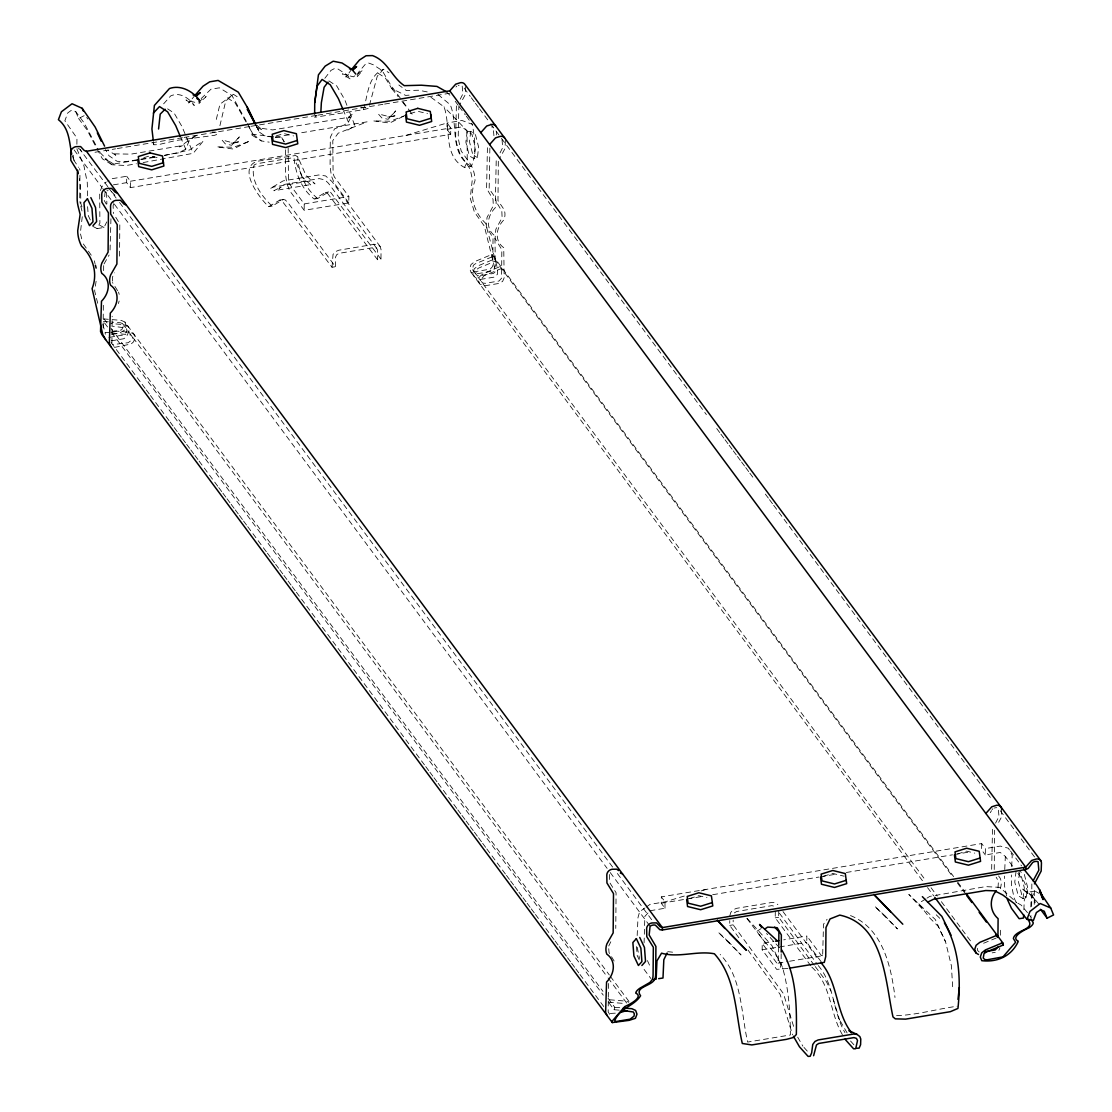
<?xml version="1.0" encoding="UTF-8"?>
<svg xmlns="http://www.w3.org/2000/svg" width="1112" height="1112" viewBox="0 0 1112 1112"><rect width="100%" height="100%" fill="white"/><g stroke="black" fill="none" stroke-linecap="round" stroke-linejoin="round"><path stroke-width="0.75" stroke-dasharray="5 3.75" d="M73.225 158.696L73.253 155.291M76.895 144.226L76.95 138.096L64.857 120.763L67.846 112.854L71.585 110.157L75.699 111.547L84.248 123.071L97.995 149.161M79.939 175.349L79.744 197.908A10.939 3.28 80.6 0 0 80.189 203.371M103.138 327.804L103.36 302.686M103.638 270.619L103.68 265.198M110.95 218.758L109.949 253.564M111.923 343.038L112.159 316.239M112.465 281.141L112.493 277.069L114.536 272.857M119.54 256.135L119.818 223.846L114.244 214.783M406.005 135.4L447.052 122.959L450.749 127.949L450.694 134.344L130.354 187.636L126.657 182.646L126.712 176.252L111.798 178.74L107.669 181.2M130.354 187.636L130.41 181.242L126.712 176.252M285.645 149.814L285.436 173.736L286.743 183.23L289.662 190.75L304.174 210.307L348.793 202.884L348.848 196.49L334.351 176.919L333.1 173.708L332.794 140.585L338.201 133.176L367.113 121.834L299.309 133.106M288.161 148.021L288.467 181.131L289.718 184.356L304.229 203.913L304.174 210.307M332.029 267.283L333.058 254.342L335.588 251.576L338.84 250.2L374.438 244.279L377.663 244.584L380.165 246.503L381.055 249.547L380.971 259.138L377.538 259.708L327.178 192.849L325.232 192.543L314.279 199.076C301.491 189.221 295.653 173.569 294.055 158.307L291.844 157.904L256.636 163.77L254.148 164.951C249.88 180.088 261.417 196.254 272.19 206.081L283.157 199.548L285.103 199.854L287.674 202.287L335.463 266.699L332.029 267.283L281.67 200.424L279.724 200.118L268.756 206.651C260.347 199.215 236.995 168.843 256.858 161.309L295.584 155.499L297.794 156.917L306.008 175.335L314.988 183.897L312.138 181.617L308.775 181.186L273.177 187.108L270.063 188.623L283.129 180.895L318.727 174.973L325.621 175.932L332.001 181.576L380.165 246.503M335.463 266.699L335.546 257.122L336.644 254.745L339.007 253.341L374.216 247.489L376.551 248.115L377.621 250.117L377.538 259.708M450.694 134.344L446.996 129.353L447.052 122.959L461.98 120.485L472.336 124.349C474.629 137.735 477.062 153.664 471.335 166.341L464.468 167.495C442.256 155.305 451.361 126.796 444.035 106.863L431.247 97.495L428.231 96.841M493.923 135.692L493.158 127.199A6.186 5.101 -36.6 0 0 491.421 126.907M498.329 161.282L497.981 200.605L504.07 209.529A17.292 14.247 -36.6 0 1 503.986 219.745A21.517 17.709 -36.6 0 0 503.736 247.67L504.167 277.778L502.624 281.419L498.968 283.435L485.235 285.714L479.897 284.213L478.424 280.544L479.856 276.374L483.567 273.441L500.831 266.282L501.484 268.478L484.22 275.651L481.065 279.404L481.357 281.6L482.928 283.06L485.263 283.31L498.996 281.03L501.582 278.209L501.832 249.727L495.076 238.524L495.841 229.294L502.11 217.66L501.832 211.099L495.41 200.382L496.23 159.6M608.431 983.481L608.181 1011.948L610.877 1016.159M608.737 948.703L609.042 952.553L615.464 963.27M609.376 874.491L609.654 882.455L616.076 892.755L615.77 928.451M650.047 910.742L664.976 908.254L661.279 903.264L661.334 896.87L981.674 843.577L985.371 848.567L985.315 854.961L1000.244 852.473L1005.345 856.421L1013.393 867.263M664.976 908.254L665.032 901.86L661.334 896.87M738.868 937.75L729.722 925.42L729.764 920.625M793.593 1026.348L783.487 993.711L733.155 924.85L733.197 920.055M787.921 968.427L776.676 969.372L762.165 949.815L762.22 943.421L773.799 941.503M810.815 965.8L775.231 917.845L775.3 909.852M814.248 965.23L778.664 917.275L778.734 909.282M778.747 947.007L778.011 963.159L776.732 962.978L762.22 943.421M781.18 953.748L781.097 964.007L779.665 969.803M821.309 961.949L806.798 942.392L806.853 935.998L783.71 939.848M981.674 843.577L981.618 849.971L985.315 854.961M991.668 869.306L992.502 828.509M994.239 869.514L994.587 830.205M1000.522 935.234L1000.578 928.687M1031.658 906.461L1031.853 883.901M1034.243 904.403L1034.396 887.306M465.525 86.625L465.247 94.742L459.687 104.848M496.327 134.941L496.438 131.689M505.362 140.32L505.084 148.438L499.524 158.543M1001.62 809.23L1001.356 817.362L997.478 824.492M637.176 935.539L637.996 917.525L639.65 911.673L644.877 908.004M1004.748 869.514L1005.345 856.421M1011.684 866.734L1012.212 855.267L1008.473 848.261L1000.3 846.079L985.371 848.567M1023.86 909.741L1024.305 899.761L1027.877 892.227L1024.458 882.177L1017.424 872.684M1030.796 906.933L1031.171 898.621L1034.938 891.059L1038.844 893.311M467.165 131.397L465.872 142.211L469.347 155.861L474.115 158.696L477.409 157.57L478.647 147.187L475.31 134.093L470.737 131.383L467.165 131.397L471.933 134.218L475.408 147.868L474.115 158.696M470.737 131.383L469.5 141.752L472.836 154.846L477.409 157.57M1016.062 871.266L1014.769 882.08L1018.258 895.744L1023.026 898.566L1026.32 897.44L1027.557 887.056L1024.221 873.962L1019.648 871.252M1019.468 872.739L1018.411 881.635L1021.747 894.729L1026.32 897.44M1023.026 898.566L1024.319 887.751L1020.83 874.088L1018.453 872.684M80.662 230.379L82.552 214.31M96.105 281.239L94.645 290.941L98.37 305.925M219.912 125.698L225.736 101.053L233.395 94.284L238.816 97.8M216.298 119.415L219.954 104.208L233.395 94.284M789.589 961.241L822.644 955.736L823.519 924.211L827.119 919.263M369.434 105.251L377.288 76.186L383.529 69.236L388.978 72.766M316.503 115.3L314.613 117.288L363.332 109.699C368.1 95.562 367.474 75.852 383.529 69.236M107.53 326.956L103.388 321.368L104.069 318.949L121.264 320.381L124.947 322.077L609.32 974.974M118.428 303.576L119.137 301.06M456.393 105.904L455.67 135.372A10.939 3.28 80.6 0 0 456.698 143.615L460.007 154.04L470.181 169.135L472.336 179.254L470.265 198.284L474.379 212.003L484.318 226.111L495.048 269.396L494.937 272.092L493.38 273.469L479.647 275.748L477.312 275.498L475.741 274.038L476.52 269.618L478.605 268.075L495.869 260.917L495.229 258.707L477.965 265.879L474.24 268.812L472.808 272.982L474.282 276.638L477.34 278.931L480.551 279.404L494.284 277.11L497.398 274.372L497.62 268.965L485.541 223.137A39.295 36.265 39.4 0 1 475.019 180.7A33.958 31.331 39.4 0 0 471.154 165.174L461.23 151.065L459.27 143.184A10.939 3.28 80.6 0 1 458.255 134.941L458.839 106.335M487.417 147.729L486.597 188.512L493.019 199.229L493.311 205.79L487.042 217.424L486.264 226.639L493.033 237.857L492.783 266.338L490.183 269.16L476.45 271.439L474.115 271.189L472.544 269.729L473.323 265.309L475.408 263.766L492.672 256.608L953.234 877.41M489.864 148.16L489.169 188.734L495.257 197.658A17.292 14.247 -36.6 0 1 495.174 207.875A21.517 17.709 -36.6 0 0 494.923 235.786L495.354 265.907L493.811 269.549L490.156 271.55L476.422 273.844L471.085 272.329L469.625 268.673L471.043 264.503L474.768 261.57L492.032 254.398L953.623 876.603M608.764 945.992L610.808 941.767M619.231 1010.155L614.074 1009.724L608.459 1002.162L609.154 999.73L626.334 1001.161L628.794 1002.301M614.074 1009.724L614.755 1007.291L607.082 996.95M729.806 915.829L730.751 912.479L733.294 909.713L736.533 908.337L772.131 902.416L775.37 902.722L777.858 904.64M998.02 887.835L998.423 881.163L996.171 877.201M164.826 155.152L178.295 152.914L185.746 149.216L189.096 141.016L197.283 134.427L179.518 146.895L183.021 145.464L130.827 154.151L113.076 153.831L115.773 155.194L107.836 150.217M998.882 950.329L999.91 947.91M105.153 191.75L104.25 200.521L106.293 204.163M113.966 203.621L113.118 205.567L113.396 213.532M200.049 101.095L198.951 103.597L206.165 96.549L197.046 102.916L185.954 99.969L194.35 105.431C189.068 98.134 179.963 91.657 170.692 95.91L161.254 106.488M348.793 202.884L334.295 183.313L331.376 175.793L330.069 166.314L330.32 137.262L334.545 128.853L344.22 125.017L348.417 122.167L352.309 114.175L346.374 118.762L350.391 117.024L272.718 129.923L257.72 127.81L262.599 130.076L256.608 125.03M92.824 226.361L97.119 228.599L99.899 223.053L99.677 191.931L103.555 183.647L106.293 182.02M97.119 228.599L103.986 227.46L106.766 221.9M464.468 167.495L467.248 161.935L467.026 130.813L444.035 106.863M104.041 263.947L109.115 255.051M460.229 99.176L462.898 93.881L462.133 85.388A6.186 5.101 -36.6 0 0 458.227 85.443M500.066 152.858L502.721 147.562L501.971 139.069M990.319 812.705L991.487 810.648M995.56 823.13L998.993 816.486L998.242 807.993A6.186 5.101 -36.6 0 0 994.323 808.049M351.948 68.958L345.901 77.062L350.655 72.391M324.815 78.313L330.987 70.376L334.406 68.61L338.09 69.069L347.264 75.032L350.753 79.355L342.287 73.865L353.407 76.825L362.526 70.459L356.41 77.687L358.203 72.641L365.056 64.579L368.392 62.953L373.159 64.704L382.139 70.542L390.868 85.304L402.071 100.511M143.128 162.56L193.224 153.317L203.176 141.113L189.207 150.092L164.284 155.569M195.323 94.965L188.665 102.985L193.808 98.384M455.976 87.014L456.796 86.111M992.085 809.619L992.891 808.73M647.976 912.994L644.863 916.385L644.084 942.823M201.161 98.593L210.974 89.21L219.384 87.82L231.963 95.549L246.753 122.125M380.971 259.138L330.611 192.279L328.665 191.973L317.712 198.506L314.279 199.076M646.183 907.086L650.103 904.348L665.032 901.86L684.742 895.897M347.82 130.132L354.867 125.531L348.959 110.477M761.164 928.548L756.938 931.3C765.153 944.491 778.442 953.526 782.945 968.983C788.881 990.444 790.229 1012.782 790.382 1034.966L747.653 1042.069C740.87 1012.643 742.302 977.545 720.201 954.457M925.573 899.024L918.582 903.417L929.952 918.178L937.861 925.976L945.547 941.767L951.399 965.786L952.72 987.901M926.977 898.148L929.771 896.397L985.649 886.611L999.799 887.348L1016.632 902.471M734.351 912.896L736.7 911.492L771.909 905.627L774.258 906.252M75.699 111.547L78.563 118.484L85.04 115.245L87.862 119.053M403.42 116.301L389.645 123.043L373.118 120.847L390.229 121.236L404.949 115.551M983.62 943.254L996.171 938.055M143.823 157.709L149.898 155.805L159.697 158.21M276.193 135.914L283.796 133.537L293.596 135.942M410.092 113.632L417.681 111.256L427.494 113.66M689.69 898.538L698.809 895.674L706.968 897.69M823.589 876.256L832.693 873.406L844.133 876.214M957.474 853.988L966.592 851.125L974.765 853.14M701.158 890.92L706.092 889.433M363.332 109.699L368.67 108.295L359.162 106.849M154.346 157.39L112.896 164.117L114.272 164.381L105.126 158.821L112.048 164.784L126.198 165.521L136.359 163.742M94.993 152.261L115.565 148.841M117.274 148.549L124.127 147.409M125.837 147.131L182.396 137.721M184.105 137.429L190.958 136.289M192.682 136.011L249.227 126.601M250.951 126.309L257.803 125.169M259.513 124.891L316.072 115.481M317.782 115.189L324.635 114.049M326.358 113.771L382.903 104.361M384.613 104.069L391.48 102.929M393.189 102.651L449.748 93.241M154.721 156.834L126.101 161.601L117.107 161.309L109.004 155.777L105.543 149.578M275.415 137.082L289.134 134.788M130.41 181.242L450.749 127.949M113.396 184.856L126.657 182.646M446.996 129.353L461.925 126.879L467.026 130.813M279.724 200.118L283.157 199.548M325.232 192.543L328.665 191.973M268.756 206.651L272.19 206.081M304.229 203.913L348.848 196.49M110.241 332.363L103.847 332.724M111.77 332.113L121.736 329.805L123.682 325.524L122.64 323.648L120.582 322.8L111.978 322.091M111.742 334.517L119.373 333.239L124.752 329.958L126.295 325.788L124.947 322.077M108.865 337.436L122.598 335.157L126.532 332.127L126.879 329.833L125.837 327.957L111.742 326.108M111.297 340.828L123.501 338.799L126.24 337.339L129.492 330.097L128.144 326.386L124.461 324.69L110.713 323.536M114.453 347.403L131.16 343.983L133.565 341.829L135.108 337.673L133.746 333.947L130.076 332.252L112.882 330.82L112.201 333.239L129.381 334.67L131.452 335.518L132.481 337.395L132.147 339.688L128.2 342.718L112.659 344.595M661.279 903.264L702.395 896.425M712.667 894.715L818.877 877.048M820.587 876.756L836.002 874.199M846.288 872.489L952.497 854.822M954.207 854.53L969.622 851.973M729.722 925.42L733.155 924.85M775.231 917.845L778.664 917.275M1034.938 891.059L1027.877 892.227L1035.022 899.344L1034.994 902.888L1031.491 895.243L1021.831 888.613L1035.022 899.344L1031.491 895.243L1039.498 904.848M762.165 949.815L806.798 942.392M778.011 963.159L787.935 961.519M615.311 1013.157L608.917 1013.518M992.182 952.859L995.24 952.345M896.578 1015.631C917.15 1014.992 937.068 1008.973 957.21 1006.235M409.077 95.159L405.63 95.396L391.73 88.543L385.322 77.923L377.482 72.836M153.025 142.544L153.776 144.755L158.238 144.699L176.169 140.446L214.407 135.358L218.008 134.065L215.672 132.133L212.253 132.036M275.317 137.221L281.753 137.638L284.158 141.53M103.388 321.368L110.269 321.938M608.459 1002.162L625.653 1003.594M614.755 1007.291L619.912 1007.722M667.756 951.663L672.579 952.178M273.719 136.859L250.005 133.913L261.32 140.932L269.187 142.155M272.106 137.026L265.045 136.025L259.402 132.147L255.635 124.919M822.644 955.736L821.365 955.556L806.853 935.998M427.23 91.921L418.765 90.225L406.422 90.586L398.86 84.998M850.485 915.579C882.706 928.339 891.254 966.509 894.993 997.506M471.335 166.341C448.72 153.929 458.686 124.794 450.249 104.778L437.391 93.978M99.691 225.222L103.986 227.46M1017.8 903.152L1021.275 905.168L1028.683 914.12M328.916 80.898L336.755 85.985L344.65 99.496L348.348 108.906M227.362 97.884L235.146 102.929L247.934 125.197M167.62 108.865L174.111 113.076L181.965 126.518L193.224 153.317M114.925 195.225L110.505 190.708A6.186 5.101 -36.6 0 0 106.905 190.875M107.85 186.691L79.466 148.897A6.186 5.101 -36.6 0 0 78.062 148.688M248.754 126.671L252.855 134.01L261.32 140.932M979.186 951.969L977.629 950.51L977.323 948.314M317.712 198.506C304.966 188.387 298.475 172.791 297.794 156.917M936.234 914.801L940.891 919.415M779.387 947.646L766.543 933.496M446.343 91.698L452.07 97.439M99.927 152.455L112.048 164.784L102.429 158.849L96.716 148.369M922.182 908.796L908.81 894.451L935.303 919.527L945.547 941.767M850.555 1041.027L854.878 1045.85M803.962 1047.393L808.285 1052.216M747.139 918.415L771.964 945.673L782.945 968.983M391.73 88.543L398.207 96.688M402.53 102.109L407.937 108.893M409.007 110.255L412.26 114.327M746.889 918.47L767.252 945.214M464.177 88.14L470.306 96.396M471.335 97.773L474.393 101.901M475.422 103.277L478.48 107.405M479.508 108.781L489.711 122.556M490.739 123.932L500.414 136.971M501.442 138.361L706.37 414.581M716.726 428.537L719.825 432.721M720.868 434.111L723.968 438.295M724.996 439.699L728.11 443.883M729.138 445.273L732.252 449.457M733.281 450.86L736.38 455.044M737.423 456.434L740.522 460.618M741.565 462.022L744.665 466.206M745.707 467.596L748.807 471.78M749.836 473.184L752.949 477.368M765.362 494.103L768.475 498.287M769.504 499.677L772.604 503.875M773.646 505.265L992.029 799.625M1000.286 810.745L1035.008 857.561M455.225 101.289L458.255 105.362M459.256 106.71L465.289 114.856M466.303 116.204L472.336 124.349M1010.488 850.972L1021.553 865.9M1029.629 915.384L1031.505 917.928M957.766 882.177L965.007 891.949M957.376 882.984L964.618 892.755M472.544 269.729L925.879 880.76M931.05 887.737L937.263 896.105M941.391 901.693L972.444 943.532M471.085 272.329L923.377 881.969M927.519 887.557L933.732 895.924M376.551 248.115L328.429 183.23L324.885 179.866L319.186 178.615L283.977 184.481L278.973 188.567L281.086 187.066L273.83 190.75L309.039 184.884L311.527 185.676L302.367 176.919L303.354 178.879L295.041 160.239M782.987 911.548L818.849 959.878M779.373 913.147L817.264 964.215M818.279 965.591C834.514 984.481 832.652 1011.823 844.953 1032.617M815.277 966.592L826.452 981.674L830.914 991.042M811.843 967.162C831.581 984.94 829.719 1013.254 842.382 1034.688M748.028 950.079L780.054 994.281L792.564 1034.758M78.563 118.484L87.028 129.895L95.257 145.575M108.545 187.817L116.121 198.033M119.582 202.495L613.268 867.944M617.396 873.504L652.118 920.319M74.129 149.939L101.706 187.108M102.735 188.484L113.438 202.912M114.466 204.302L607.124 868.361M610.224 872.545L650.061 926.24M644.098 969.414L650.84 978.504M610.349 976.364L630.017 1002.871M122.64 323.648L607.013 976.531M608.055 977.921L626.682 1003.038M104.069 318.949L107.183 323.133M111.019 328.29L602.94 991.362M111.673 332.53L603.288 995.184M111.089 342.496L141.113 382.945M142.141 384.349L145.255 388.533M146.284 389.923L149.383 394.107M150.426 395.511L169.052 420.614M170.094 422.018L173.194 426.202M174.223 427.592L177.336 431.776M178.365 433.18L181.478 437.363M182.507 438.753L185.621 442.937M186.649 444.327L189.749 448.525M190.791 449.915L193.891 454.099M194.934 455.489L198.033 459.673M199.076 461.077L217.702 486.18M218.73 487.584L221.844 491.768M222.873 493.158L225.972 497.342M227.015 498.746L230.114 502.93M231.157 504.32L234.257 508.504M235.299 509.908L238.399 514.091M239.427 515.481L242.541 519.665M243.57 521.055L246.683 525.253M247.712 526.643L266.338 551.747M267.38 553.15L270.48 557.334M271.523 558.724L274.622 562.908M275.651 564.312L278.764 568.496M279.793 569.886L282.907 574.07M283.935 575.474L287.049 579.658M288.077 581.048L291.177 585.232M292.22 586.636L295.319 590.819M296.362 592.209L424.701 765.195M425.729 766.599L428.829 770.783M429.871 772.173L432.971 776.357M434.014 777.747L437.113 781.944M438.156 783.334L456.782 808.438M457.81 809.842L460.924 814.026M461.953 815.416L465.066 819.6M466.095 821.003L469.195 825.187M470.237 826.577L473.337 830.761M474.379 832.165L477.479 836.349M478.521 837.739L481.621 841.923M482.65 843.327L485.763 847.511M486.792 848.901L505.418 874.018M506.46 875.408L509.56 879.592M510.603 880.982L513.702 885.166M514.745 886.57L517.844 890.754M518.873 892.144L521.987 896.328M523.015 897.731L526.129 901.915M527.157 903.305L530.257 907.489M531.3 908.893L534.399 913.077M535.442 914.467L554.068 939.584M555.096 940.974L558.21 945.158M559.239 946.548L562.352 950.746M563.381 952.136L566.495 956.32M567.523 957.71L570.623 961.894M571.665 963.298L574.765 967.482M575.808 968.872L578.907 973.056M579.95 974.459L603.746 1006.541M403.086 101.887L410.217 111.561M83.358 243.973L92.727 257.289M998.59 875.895L1000.327 878.452A17.292 14.247 -36.6 0 1 1000.244 888.669M80.272 149.522L81.982 152.024M73.559 159.85L78.674 167.342M117.58 290.663L112.451 282.49M847.108 1032.937L838.837 1018.522L839.588 1019.982L832.276 996.102M797.707 1037.19L802.878 1046.183M281.753 137.638L285.687 144.685M247.517 123.613L252.855 134.01M256.08 125.378L259.402 132.147L255.607 124.363M639.205 959.823L637.19 955.556L636.231 943.115M90.294 219.954L88.279 215.686L87.334 203.232M1016.201 902.541L1014.088 897.926L1011.461 885.069L1011.392 874.963M647.434 960.573L650.256 966.731M348.417 122.167L343.691 111.117M185.746 149.216L180.881 137.832M76.853 148.813L83.914 165.716L87.278 182.604L87.639 197.658M72.363 155.722L74.296 160.517M81.954 206.86L80.898 203.816L80.411 183.744L79.341 178.685M492.032 254.398L492.672 256.608M118.525 292.067L119.206 294.346M79.522 168.593L79.981 170.15M80.759 206.151L82.483 213.059M94.325 260.82L95.048 263.739M80.509 233.965L82.552 242.207M102.902 324.231L105.39 334.225M1006.568 895.855L1004.595 886.222L1004.525 876.103M637.245 947.327L639.539 958.572M153.4 141.599L153.776 144.755M106.585 192.432L106.877 203.982M1031.074 915.801A10.939 3.28 80.6 0 1 1030.463 916.997M239.247 136.998L231.63 145.283L225.333 143.893L221.886 139.904L233.701 143.087L240.289 141.488L230.476 143.128L233.701 143.087L239.247 136.998M395.705 111.005L388.102 119.304L381.791 117.914L378.344 113.924L389.978 116.857L396.748 115.509L386.948 117.149L389.978 116.857L395.705 111.005M248.532 141.544L233.186 149.022L216.645 146.853L233.84 147.257L248.532 141.544M885.43 916.246L874.63 906.169L897.453 928.923L885.43 916.246M728.958 942.239L718.171 932.162L741.037 954.972L728.958 942.239"/><path stroke-width="1.5" d="M314.64 114.036L314.724 102.638L318.435 74.838L325.163 66.122L333.197 61.216L342.037 62.995L351.906 69.417L355.84 74.115M622.664 1010.433L633.326 1011.989L634.354 1013.866L634.021 1016.173L630.087 1019.19L616.354 1021.483L614.714 1020.76C619.537 1008.209 634.215 1006.026 640.595 995.768C633.979 986.942 651.479 986.177 654.523 979.533A10.939 3.28 80.6 0 0 655.677 974.209L655.913 946.451L649.158 934.997L650.061 926.24A6.186 5.101 -36.6 0 1 655.399 925.184L659.833 929.702L662.363 929.979L662.377 927.589L86.444 151.288L84.22 150.454L80.606 146.576L75.908 146.659A5.477 4.504 -36.6 0 0 70.709 152.302L70.848 160.364L77.409 170.984L77.159 198.339A10.939 3.28 80.6 0 0 78.188 206.582L80.147 214.463L77.729 230.629A33.958 31.331 39.4 0 0 81.579 246.155A39.295 36.265 39.4 0 1 92.101 288.592L102.804 334.656L105.598 339.549M778.761 945.297L778.886 931.634L774.647 927.13M781.194 952.039L781.347 934.956L777.26 927.714L767.627 927.102L764.834 929.02M997.937 937.068L998.103 918.651C989.722 911.437 988.999 898.941 996.338 890.809M662.363 929.979L1025.681 869.542L1025.695 867.151L449.762 90.85L86.444 151.288M1023.638 914.731L1023.485 918.053L1019.148 918.693L1011.447 908.295L1007.222 899.066M320.854 112.117L321.354 102.749L324.106 87.278L327.957 82.177M944.38 922.877C959.434 948.578 960.976 979.463 957.96 1008.431L950.343 1011.684L905.599 1019.134L895.313 1018.856L892.978 1016.91C885.166 981.118 884.179 924.531 839.741 915.106L830.052 918.929L825.98 927.533L825.729 956.584L824.298 962.38L789.576 968.149M196.824 98.481L199.409 100.149C192.682 91.184 180.756 84.568 169.483 88.515L154.401 105.431L151.927 128.964L153.22 140.015M158.571 129.006L160.211 114.133L165.104 109.24M957.988 999.382L959.35 987.386M314.724 102.638L317.087 86.194L322.091 79.452L330.264 84.762L338.409 98.634L343.024 109.56M1028.669 919.179L1028.419 920.208C1035.272 929.91 1014.978 929.813 1013.379 938.514L1015.617 942.267L1002.968 956.876L987.136 959.795L984.801 959.545L983.23 958.071L984.009 953.651L986.094 952.122L1003.358 944.964L1002.704 942.754L966.05 893.339M1034.424 883.887L1041.179 871.043L1041.457 862.926A5.477 4.504 -36.6 0 0 1036.356 858.992L1031.63 860.479L1025.695 867.151L662.377 927.589L660.153 926.755L656.539 922.877L651.84 922.96A5.477 4.504 -36.6 0 0 646.642 928.603L646.781 936.665L653.342 947.285L653.091 974.64A10.939 3.28 80.6 0 1 651.952 979.964L649.908 982.452L639.803 988.262A33.958 8.201 -13.9 0 0 635.772 993.169A39.295 9.494 -13.9 0 1 624.763 1006.568L612.142 1021.191L612.309 1022.567L629.142 1020.343L635.438 1018.3L636.981 1014.144L635.619 1010.433L631.95 1008.723L623.359 1008.014M1047.101 918.178L1044.251 911.242L1040.54 909.769L1036.384 912.549L1033.396 920.458L1026.96 919.36L1029.962 911.451L1040.193 903.5L1050.715 908.004L1053.578 914.94L1047.101 918.178L1040.526 909.31M997.853 947.118L995.254 949.954L984.579 951.719M813.609 1055.705L816.472 1044.974L818.71 1043.459L853.919 1037.607L856.379 1038.344L857.533 1040.512L855.698 1048.699L853.613 1048.824L844.953 1039.178M667.103 953.012L663.822 959.739L662.988 978.018L658.665 978.657M1033.104 880.857L1038.83 870.182L1038.066 861.689A6.186 5.101 -36.6 0 0 1032.728 862.412L1028.211 868.416L1025.681 869.542M351.948 68.958L359.385 60.09L366.057 55.739L372.52 55.6C387.699 61.049 391.785 77.312 404.295 85.666L421.309 85.207L436.947 86.416L446.343 91.698M195.323 94.965L203.037 86.18L209.709 81.829L218.119 80.425L238.329 92.171L247.253 107.225L255.607 124.363M92.991 225.625L96.619 221.566L95.549 207.555L90.836 197.616M641.888 965.508L645.53 961.435L644.46 947.438L639.747 937.486M153.386 113.09L159.502 106.571L167.62 111.839L175.71 125.656L180.241 136.317M353.032 70.056L356.604 66.553L352.156 69.444L349.446 68.819M196.379 96.091L200.243 92.644L195.795 95.535L193.085 94.909M927.589 902.166L933.552 899.219L985.746 890.531L994.753 890.823L1002.843 895.035L1014.658 903.861L1026.96 919.36M449.762 90.85L455.698 84.178L460.424 82.691A5.477 4.504 -36.6 0 1 464.858 84.345L1040.79 860.646M480.787 132.662L486.722 126.004L491.448 124.502A5.477 4.504 -36.6 0 1 495.882 126.156M489.6 144.532L495.535 137.874L500.247 136.387A5.477 4.504 -36.6 0 1 504.695 138.041M985.857 813.456L991.793 806.784L996.519 805.296A5.477 4.504 -36.6 0 1 1001.62 809.23M626.807 1010.599L621.413 1012.142M1002.704 942.754L985.441 949.926L981.729 952.859L980.297 957.029L981.771 960.685C997.019 962.436 1010.961 956.487 1017.939 942.142L1018.203 941.113A39.295 9.494 -13.9 0 1 1029.212 927.714A33.958 8.201 -13.9 0 0 1033.243 922.807L1030.991 919.054M297.279 140.432L285.617 144.087L273.079 141.002L272.204 134.274L283.852 130.618L296.39 133.704L297.78 143.768L285.631 147.576L272.551 144.365L271.634 137.346M712.278 902.583L700.63 906.238L688.092 903.152L687.216 896.425L698.864 892.769L711.402 895.855L712.792 905.919L700.643 909.727L687.563 906.516L686.646 899.483M846.176 880.301L834.528 883.957L821.99 880.885L821.115 874.143L832.763 870.487L845.301 873.573L846.691 883.637L834.528 887.446L821.462 884.235L820.545 877.215M980.075 858.033L968.413 861.689L955.889 858.603L954.999 851.875L966.662 848.22L979.199 851.292L980.576 861.369L968.427 865.178L955.361 861.967L954.443 854.933M775.453 941.225L778.761 940.669M653.244 979.589L656.136 979.172L656.956 960.879L661.543 953.179C679.043 958.127 696.932 950.482 714.377 953.776C736.213 977.921 735.366 1013.296 742.302 1043.473L751.809 1044.932L786.42 1039.359L793.523 1037.468L796.359 1034.48C796.72 1005.887 796.748 975.307 781.736 949.968M857.046 1048.255L859.131 1048.129L860.591 1044.724L860.771 1039.025L859.868 1036.62L857.088 1034.424L848.942 1030.602L851.514 1032.687C835.334 1012.003 838.392 982.494 820.892 962.631M117.469 193.113L115.259 192.279L111.631 188.401L106.933 188.47A5.477 4.504 -36.6 0 0 101.734 194.127L101.873 202.189L108.434 212.809L108.086 252.132L101.817 263.113A17.292 14.247 -36.6 0 0 101.734 273.33A21.517 17.709 -36.6 0 1 101.484 301.241L100.539 331.584L102.012 334.726L612.309 1022.567M126.281 204.983L124.057 204.149L120.444 200.271L115.731 200.355A5.477 4.504 -36.6 0 0 110.547 205.998L110.672 214.06L117.233 224.68L116.899 264.003L110.63 274.984A17.292 14.247 -36.6 0 0 110.547 285.2A21.517 17.709 -36.6 0 1 110.296 313.111L109.351 343.455L110.825 346.596M622.539 873.893L620.329 873.073M857.088 1034.424L853.738 1034.021L818.14 1039.942L814.999 1041.43L812.761 1044.446L811.649 1052.869L810.175 1056.275L808.104 1056.4L799.445 1046.753L793.426 1036.259M104.597 146.145L95.104 126.976L82.177 108.309L72.044 103.75L61.41 111.77L58.422 119.679C69.486 128.519 69.18 141.822 71.724 154.123M934.761 897.314L976.155 953.123L978.532 954.499M618.62 870.557L616.701 869.181L612.003 869.264A5.477 4.504 -36.6 0 0 606.804 874.922L606.943 882.97L613.504 893.603L613.157 932.912L606.888 943.907A17.292 14.247 -36.6 0 0 606.804 954.124A21.517 17.709 -36.6 0 1 606.568 982.035L605.609 1012.379L607.082 1015.52M922.362 896.661L941.878 916.399L951.024 935.206M873.935 894.354L902.819 924.211M890.545 911.84L874.769 895.535M717.476 920.347L746.402 950.26L729.486 933.176M724.885 928.52L717.323 920.361M777.191 940.724L759.538 924.447L761.484 927.213M1023.568 868.611C1030.699 878.563 1040.679 886.917 1043.07 899.497L1039.595 891.657L1050.715 908.004M966.689 895.549L971.874 902.527M979.116 912.285L986.358 922.056M995.671 934.608L997.742 937.402L997.103 935.192L979.839 942.351L976.114 945.283L974.696 949.467L976.155 953.123M1001.481 942.434L1003.358 944.964M247.184 109.212L254.884 123.474M247.253 107.225L255.412 124.016M97.314 132.87L101.275 141.28M82.177 108.309L83.317 111.075M1039.609 889.53L1043.07 899.497M95.41 265.184L96.132 268.103M77.562 170.261L78.271 173.639M430.761 114.466L431.678 121.486L419.516 125.295L406.45 122.084L405.532 115.064M162.964 159.016L163.881 166.035L151.732 169.844L138.666 166.633L137.749 159.614M87.445 198.756L83.97 202.662L84.998 216.089L89.502 225.625L92.991 221.733L91.962 208.305L87.445 198.756M636.356 938.639L632.867 942.531L633.896 955.959L638.413 965.494L641.902 961.602L640.873 948.175L636.356 938.639M149.967 152.9L138.305 156.542L139.195 163.283L151.719 166.369L163.381 162.713L162.505 155.972L149.967 152.9M417.751 108.35L406.102 111.992L406.978 118.734L419.516 121.82L431.164 118.164L430.288 111.422L417.751 108.35"/></g></svg>
